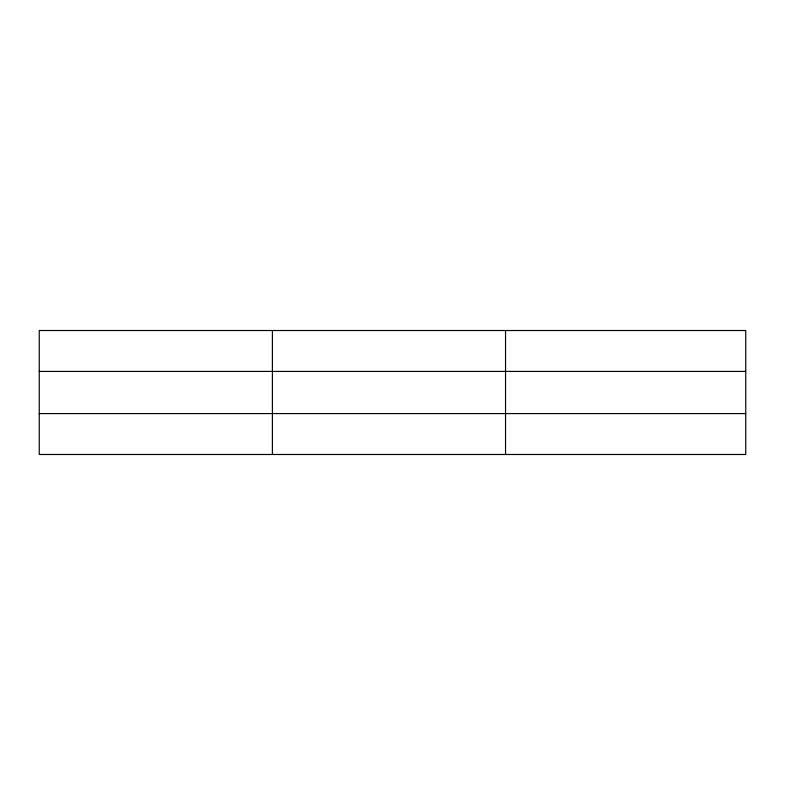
<?xml version="1.0" encoding="UTF-8"?>
<svg xmlns="http://www.w3.org/2000/svg" width="785" height="785" viewBox="0 0 785 785"><rect width="100%" height="100%" fill="white"/><g stroke="black" fill="none" stroke-linecap="round" stroke-linejoin="round"><path stroke-width="1.18" d="M272.395 454.486L272.395 330.514M505.54 454.486L505.54 330.514M745.75 413.577L745.75 454.486L39.25 454.486L39.25 330.514L745.75 330.514L745.75 413.577L39.25 413.577M39.25 371.423L745.75 371.423"/></g></svg>
